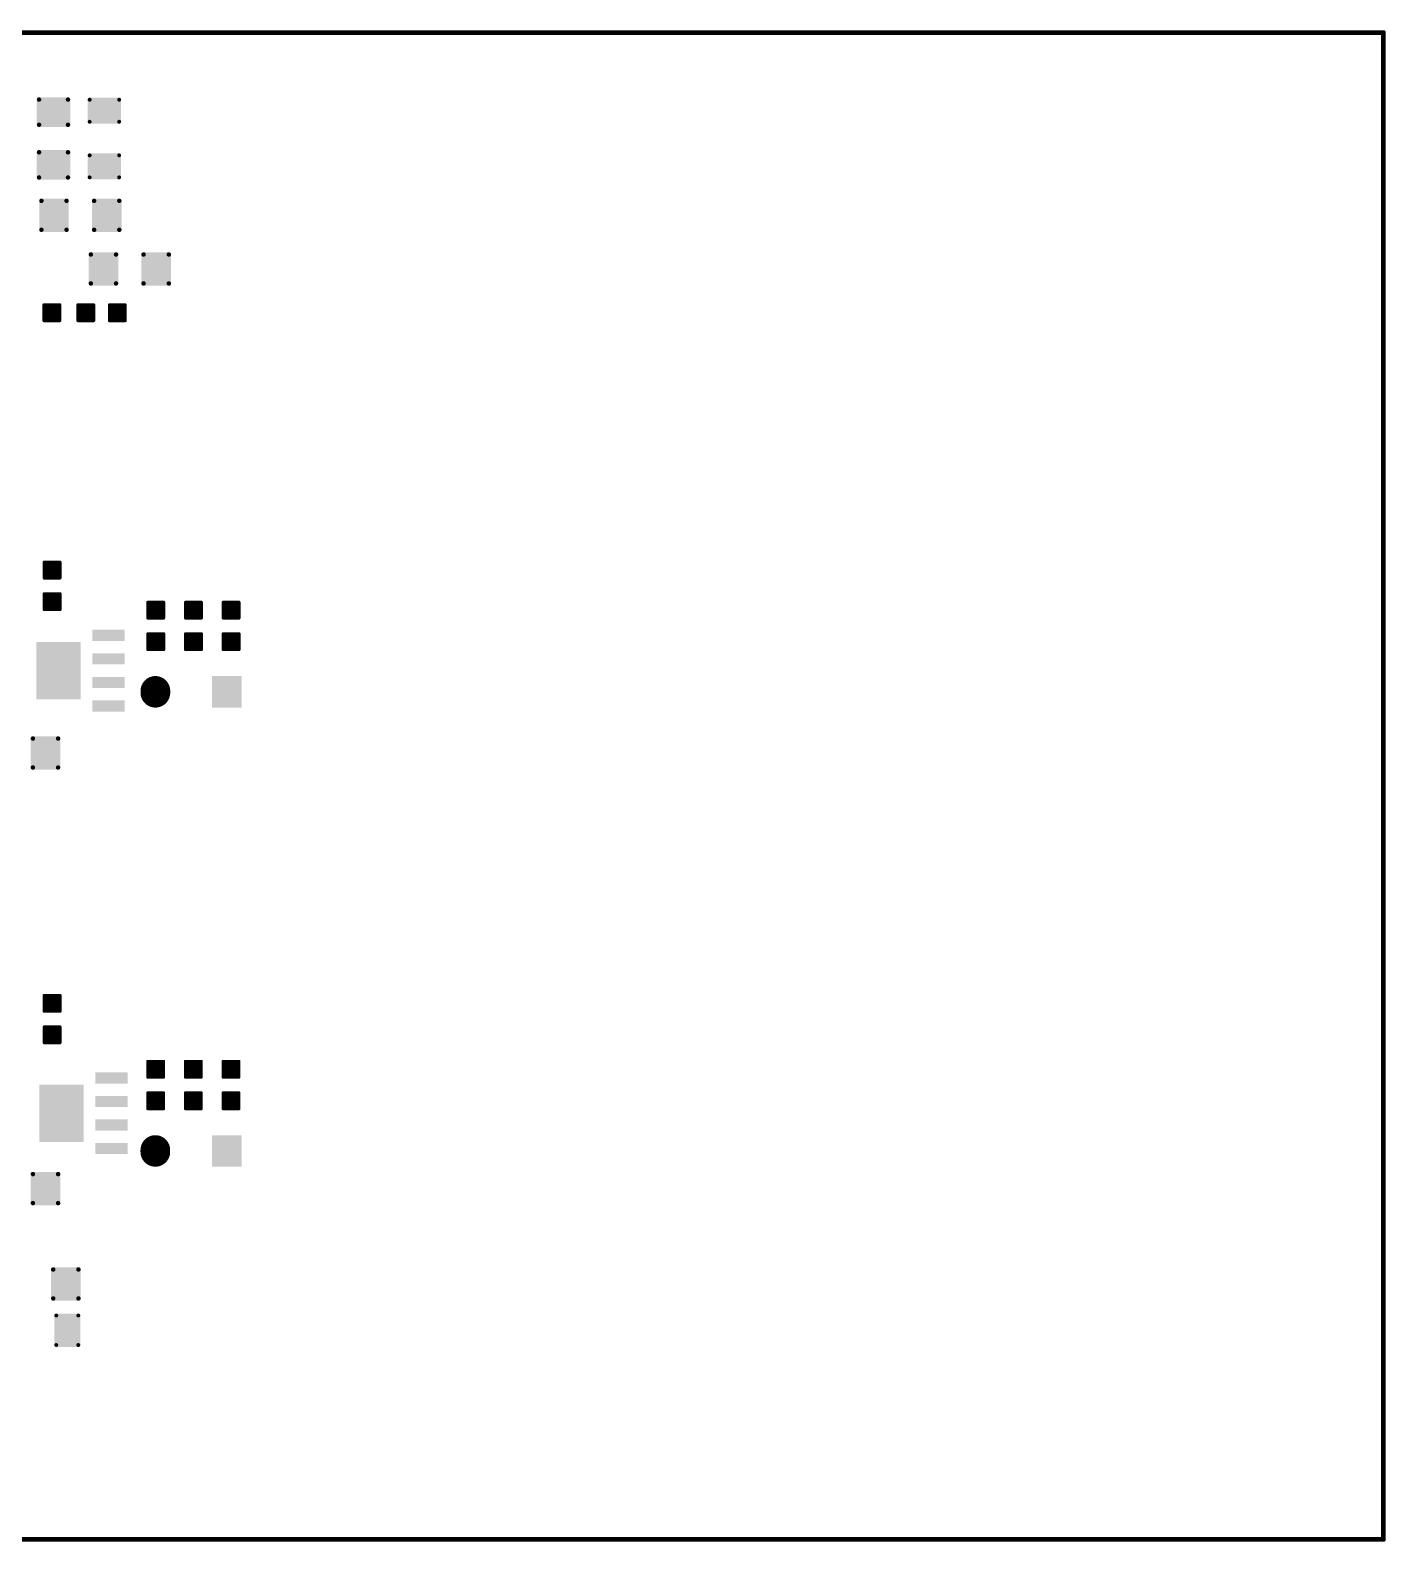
# Model space of a CAD drawing. Header units: millimetres. Extents: x 34 to 187, y 46 to 127.
# Drawn here: x 113.5 to 186.6, y 45.6 to 127.1 of the extents above; entities that cross this region are included whole.
import ezdxf

# ---------------------------------------------------------------- set-up
doc = ezdxf.new("R2010")
doc.units = ezdxf.units.MM
doc.layers.add('BottomPaste', color=16, linetype='Continuous')
doc.layers.add('KeepOutLayer', color=6, linetype='Continuous')

msp = doc.modelspace()

# ---------------------------------------------------------------- linework, layer by layer
at = {"layer": 'BottomPaste'}
for points, const_width in [([(113.916, 123.387, 1), (114.036, 123.387, 1)], 0.12), ([(115.479, 123.387, 1), (115.599, 123.387, 1)], 0.12), ([(116.653, 123.38, 1), (116.758, 123.38, 1)], 0.105), ([(118.243, 123.38, 1), (118.348, 123.38, 1)], 0.105), ([(113.916, 122.027, 1), (114.036, 122.027, 1)], 0.12), ([(115.479, 122.027, 1), (115.599, 122.027, 1)], 0.12), ([(116.653, 122.19, 1), (116.758, 122.19, 1)], 0.105), ([(118.243, 122.19, 1), (118.348, 122.19, 1)], 0.105), ([(113.916, 120.543, 1), (114.036, 120.543, 1)], 0.12), ([(115.479, 120.543, 1), (115.599, 120.543, 1)], 0.12), ([(116.653, 120.38, 1), (116.758, 120.38, 1)], 0.105), ([(118.243, 120.38, 1), (118.348, 120.38, 1)], 0.105), ([(113.916, 119.183, 1), (114.036, 119.183, 1)], 0.12), ([(115.479, 119.183, 1), (115.599, 119.183, 1)], 0.12), ([(116.653, 119.19, 1), (116.758, 119.19, 1)], 0.105), ([(118.243, 119.19, 1), (118.348, 119.19, 1)], 0.105), ([(114.043, 117.926, 1), (114.163, 117.926, 1)], 0.12), ([(115.403, 117.926, 1), (115.523, 117.926, 1)], 0.12), ([(116.887, 117.926, 1), (117.007, 117.926, 1)], 0.12), ([(118.247, 117.926, 1), (118.367, 117.926, 1)], 0.12), ([(114.043, 116.363, 1), (114.163, 116.363, 1)], 0.12), ([(115.403, 116.363, 1), (115.523, 116.363, 1)], 0.12), ([(116.887, 116.363, 1), (117.007, 116.363, 1)], 0.12), ([(118.247, 116.363, 1), (118.367, 116.363, 1)], 0.12), ([(116.71, 115.031, 1), (116.83, 115.031, 1)], 0.12), ([(118.07, 115.031, 1), (118.19, 115.031, 1)], 0.12), ([(119.554, 115.031, 1), (119.674, 115.031, 1)], 0.12), ([(120.914, 115.031, 1), (121.034, 115.031, 1)], 0.12), ([(116.71, 113.468, 1), (116.83, 113.468, 1)], 0.12), ([(118.07, 113.468, 1), (118.19, 113.468, 1)], 0.12), ([(119.554, 113.468, 1), (119.674, 113.468, 1)], 0.12), ([(120.914, 113.468, 1), (121.034, 113.468, 1)], 0.12), ([(114.198, 112.319, 1), (114.274, 112.319, 1)], 0.0762), ([(115.062, 112.319, 1), (115.138, 112.319, 1)], 0.0762), ([(116.028, 112.319, 1), (116.104, 112.319, 1)], 0.0762), ([(116.892, 112.319, 1), (116.968, 112.319, 1)], 0.0762), ([(117.728, 112.319, 1), (117.804, 112.319, 1)], 0.0762), ([(118.592, 112.319, 1), (118.668, 112.319, 1)], 0.0762), ([(114.198, 111.455, 1), (114.274, 111.455, 1)], 0.0762), ([(115.062, 111.455, 1), (115.138, 111.455, 1)], 0.0762), ([(116.028, 111.455, 1), (116.104, 111.455, 1)], 0.0762), ([(116.892, 111.455, 1), (116.968, 111.455, 1)], 0.0762), ([(117.728, 111.455, 1), (117.804, 111.455, 1)], 0.0762), ([(118.592, 111.455, 1), (118.668, 111.455, 1)], 0.0762), ([(114.211, 98.437, 1), (114.287, 98.437, 1)], 0.0762), ([(115.075, 98.437, 1), (115.151, 98.437, 1)], 0.0762), ([(114.211, 97.573, 1), (114.287, 97.573, 1)], 0.0762), ([(115.075, 97.573, 1), (115.151, 97.573, 1)], 0.0762), ([(114.211, 96.737, 1), (114.287, 96.737, 1)], 0.0762), ([(115.075, 96.737, 1), (115.151, 96.737, 1)], 0.0762), ([(119.803, 96.278, 1), (119.88, 96.278, 1)], 0.0762), ([(120.667, 96.278, 1), (120.743, 96.278, 1)], 0.0762), ([(121.835, 96.278, 1), (121.912, 96.278, 1)], 0.0762), ([(122.699, 96.278, 1), (122.775, 96.278, 1)], 0.0762), ([(123.867, 96.278, 1), (123.944, 96.278, 1)], 0.0762), ([(124.731, 96.278, 1), (124.807, 96.278, 1)], 0.0762), ([(114.211, 95.873, 1), (114.287, 95.873, 1)], 0.0762), ([(115.075, 95.873, 1), (115.151, 95.873, 1)], 0.0762), ([(119.803, 95.414, 1), (119.88, 95.414, 1)], 0.0762), ([(120.667, 95.414, 1), (120.743, 95.414, 1)], 0.0762), ([(121.835, 95.414, 1), (121.912, 95.414, 1)], 0.0762), ([(122.699, 95.414, 1), (122.775, 95.414, 1)], 0.0762), ([(123.867, 95.414, 1), (123.944, 95.414, 1)], 0.0762), ([(124.731, 95.414, 1), (124.807, 95.414, 1)], 0.0762), ([(119.803, 94.578, 1), (119.88, 94.578, 1)], 0.0762), ([(120.667, 94.578, 1), (120.743, 94.578, 1)], 0.0762), ([(121.835, 94.578, 1), (121.912, 94.578, 1)], 0.0762), ([(122.699, 94.578, 1), (122.775, 94.578, 1)], 0.0762), ([(123.867, 94.578, 1), (123.944, 94.578, 1)], 0.0762), ([(124.731, 94.578, 1), (124.807, 94.578, 1)], 0.0762), ([(119.803, 93.714, 1), (119.88, 93.714, 1)], 0.0762), ([(120.667, 93.714, 1), (120.743, 93.714, 1)], 0.0762), ([(121.835, 93.714, 1), (121.912, 93.714, 1)], 0.0762), ([(122.699, 93.714, 1), (122.775, 93.714, 1)], 0.0762), ([(123.867, 93.714, 1), (123.944, 93.714, 1)], 0.0762), ([(124.731, 93.714, 1), (124.807, 93.714, 1)], 0.0762), ([(119.853, 91.49, 1), (120.653, 91.49, 1)], 0.8), ([(119.853, 91.39, 1), (120.653, 91.39, 1)], 0.8), ([(113.585, 88.92, 1), (113.705, 88.92, 1)], 0.12), ([(114.945, 88.92, 1), (115.065, 88.92, 1)], 0.12), ([(113.585, 87.356, 1), (113.705, 87.356, 1)], 0.12), ([(114.945, 87.356, 1), (115.065, 87.356, 1)], 0.12), ([(114.211, 75.069, 1), (114.287, 75.069, 1)], 0.0762), ([(115.075, 75.069, 1), (115.151, 75.069, 1)], 0.0762), ([(114.211, 74.205, 1), (114.287, 74.205, 1)], 0.0762), ([(115.075, 74.205, 1), (115.151, 74.205, 1)], 0.0762), ([(114.211, 73.369, 1), (114.287, 73.369, 1)], 0.0762), ([(115.075, 73.369, 1), (115.151, 73.369, 1)], 0.0762), ([(114.211, 72.505, 1), (114.287, 72.505, 1)], 0.0762), ([(115.075, 72.505, 1), (115.151, 72.505, 1)], 0.0762), ([(119.799, 71.513, 1), (119.875, 71.513, 1)], 0.0762), ([(120.663, 71.513, 1), (120.739, 71.513, 1)], 0.0762), ([(121.831, 71.513, 1), (121.907, 71.513, 1)], 0.0762), ([(122.695, 71.513, 1), (122.771, 71.513, 1)], 0.0762), ([(123.863, 71.513, 1), (123.939, 71.513, 1)], 0.0762), ([(124.727, 71.513, 1), (124.803, 71.513, 1)], 0.0762), ([(119.799, 70.649, 1), (119.875, 70.649, 1)], 0.0762), ([(120.663, 70.649, 1), (120.739, 70.649, 1)], 0.0762), ([(121.831, 70.649, 1), (121.907, 70.649, 1)], 0.0762), ([(122.695, 70.649, 1), (122.771, 70.649, 1)], 0.0762), ([(123.863, 70.649, 1), (123.939, 70.649, 1)], 0.0762), ([(124.727, 70.649, 1), (124.803, 70.649, 1)], 0.0762), ([(119.799, 69.813, 1), (119.875, 69.813, 1)], 0.0762), ([(120.663, 69.813, 1), (120.739, 69.813, 1)], 0.0762), ([(121.831, 69.813, 1), (121.907, 69.813, 1)], 0.0762), ([(122.695, 69.813, 1), (122.771, 69.813, 1)], 0.0762), ([(123.863, 69.813, 1), (123.939, 69.813, 1)], 0.0762), ([(124.727, 69.813, 1), (124.803, 69.813, 1)], 0.0762), ([(119.799, 68.949, 1), (119.875, 68.949, 1)], 0.0762), ([(120.663, 68.949, 1), (120.739, 68.949, 1)], 0.0762), ([(121.831, 68.949, 1), (121.907, 68.949, 1)], 0.0762), ([(122.695, 68.949, 1), (122.771, 68.949, 1)], 0.0762), ([(123.863, 68.949, 1), (123.939, 68.949, 1)], 0.0762), ([(124.727, 68.949, 1), (124.803, 68.949, 1)], 0.0762), ([(119.849, 66.725, 1), (120.649, 66.725, 1)], 0.8), ([(119.849, 66.625, 1), (120.649, 66.625, 1)], 0.8), ([(113.585, 65.425, 1), (113.705, 65.425, 1)], 0.12), ([(114.945, 65.425, 1), (115.065, 65.425, 1)], 0.12), ([(113.585, 63.861, 1), (113.705, 63.861, 1)], 0.12), ([(114.945, 63.861, 1), (115.065, 63.861, 1)], 0.12), ([(114.682, 60.282, 1), (114.802, 60.282, 1)], 0.12), ([(116.042, 60.282, 1), (116.162, 60.282, 1)], 0.12), ([(114.682, 58.718, 1), (114.802, 58.718, 1)], 0.12), ([(116.042, 58.718, 1), (116.162, 58.718, 1)], 0.12), ([(114.853, 57.795, 1), (114.957, 57.795, 1)], 0.105), ([(116.043, 57.795, 1), (116.147, 57.795, 1)], 0.105), ([(114.853, 56.205, 1), (114.957, 56.205, 1)], 0.105), ([(116.043, 56.205, 1), (116.147, 56.205, 1)], 0.105)]:
    msp.add_lwpolyline(points, format="xyb", close=True, dxfattribs=dict(at, const_width=const_width))
at = {"layer": 'BottomPaste', "const_width": 1.6}
for points in [[(120.253, 91.49), (120.253, 91.39)], [(120.249, 66.725), (120.249, 66.625)]]:
    msp.add_lwpolyline(points, dxfattribs=at)
at = {"layer": 'BottomPaste'}
for points in [[(113.856, 123.387), (113.856, 122.027), (115.659, 123.387), (115.659, 122.027)], [(113.976, 123.507), (113.976, 121.907), (115.539, 123.507), (115.539, 121.907)], [(118.401, 122.19), (118.401, 123.38), (116.601, 122.19), (116.601, 123.38)], [(118.296, 122.085), (118.296, 123.485), (116.706, 122.085), (116.706, 123.485)], [(113.856, 120.543), (113.856, 119.183), (115.659, 120.543), (115.659, 119.183)], [(113.976, 120.663), (113.976, 119.062), (115.539, 120.663), (115.539, 119.062)], [(118.401, 119.19), (118.401, 120.38), (116.601, 119.19), (116.601, 120.38)], [(118.296, 119.085), (118.296, 120.485), (116.706, 119.085), (116.706, 120.485)], [(115.583, 117.926), (113.983, 117.926), (115.583, 116.363), (113.983, 116.363)], [(115.463, 118.046), (114.103, 118.046), (115.463, 116.243), (114.103, 116.243)], [(118.427, 117.926), (116.827, 117.926), (118.427, 116.363), (116.827, 116.363)], [(118.307, 118.046), (116.947, 118.046), (118.307, 116.243), (116.947, 116.243)], [(118.25, 115.031), (116.65, 115.031), (118.25, 113.468), (116.65, 113.468)], [(118.13, 115.151), (116.77, 115.151), (118.13, 113.348), (116.77, 113.348)], [(121.094, 115.031), (119.494, 115.031), (121.094, 113.468), (119.494, 113.468)], [(120.974, 115.151), (119.614, 115.151), (120.974, 113.348), (119.614, 113.348)], [(114.16, 112.319), (114.16, 111.455), (115.176, 112.319), (115.176, 111.455)], [(114.236, 112.395), (114.236, 111.379), (115.1, 112.395), (115.1, 111.379)], [(117.006, 111.455), (117.006, 112.319), (115.99, 111.455), (115.99, 112.319)], [(116.93, 111.379), (116.93, 112.395), (116.066, 111.379), (116.066, 112.395)], [(118.706, 111.455), (118.706, 112.319), (117.69, 111.455), (117.69, 112.319)], [(118.63, 111.379), (118.63, 112.395), (117.766, 111.379), (117.766, 112.395)], [(115.189, 98.437), (114.173, 98.437), (115.189, 97.573), (114.173, 97.573)], [(115.113, 98.513), (114.249, 98.513), (115.113, 97.497), (114.249, 97.497)], [(115.189, 96.737), (114.173, 96.737), (115.189, 95.873), (114.173, 95.873)], [(115.113, 96.813), (114.249, 96.813), (115.113, 95.797), (114.249, 95.797)], [(119.765, 95.414), (120.781, 95.414), (119.765, 96.278), (120.781, 96.278)], [(119.841, 95.338), (120.705, 95.338), (119.841, 96.354), (120.705, 96.354)], [(121.797, 95.414), (122.813, 95.414), (121.797, 96.278), (122.813, 96.278)], [(121.873, 95.338), (122.737, 95.338), (121.873, 96.354), (122.737, 96.354)], [(124.845, 96.278), (123.829, 96.278), (124.845, 95.414), (123.829, 95.414)], [(124.769, 96.354), (123.905, 96.354), (124.769, 95.338), (123.905, 95.338)], [(116.849, 94.788), (116.849, 94.188), (118.599, 94.788), (118.599, 94.188)], [(119.841, 93.638), (120.705, 93.638), (119.841, 94.654), (120.705, 94.654)], [(121.873, 93.638), (122.737, 93.638), (121.873, 94.654), (122.737, 94.654)], [(124.769, 94.654), (123.905, 94.654), (124.769, 93.638), (123.905, 93.638)], [(113.824, 94.133), (113.824, 91.033), (116.224, 94.133), (116.224, 91.033)], [(119.765, 93.714), (120.781, 93.714), (119.765, 94.578), (120.781, 94.578)], [(121.797, 93.714), (122.813, 93.714), (121.797, 94.578), (122.813, 94.578)], [(124.845, 94.578), (123.829, 94.578), (124.845, 93.714), (123.829, 93.714)], [(116.849, 93.518), (116.849, 92.918), (118.599, 93.518), (118.599, 92.918)], [(116.849, 92.248), (116.849, 91.648), (118.599, 92.248), (118.599, 91.648)], [(124.903, 90.59), (124.903, 92.29), (123.303, 90.59), (123.303, 92.29)], [(116.849, 90.978), (116.849, 90.378), (118.599, 90.978), (118.599, 90.378)], [(113.525, 87.356), (115.126, 87.356), (113.525, 88.92), (115.126, 88.92)], [(113.645, 87.236), (115.005, 87.236), (113.645, 89.04), (115.005, 89.04)], [(115.189, 75.069), (114.173, 75.069), (115.189, 74.205), (114.173, 74.205)], [(115.113, 75.145), (114.249, 75.145), (115.113, 74.129), (114.249, 74.129)], [(115.113, 73.445), (114.249, 73.445), (115.113, 72.429), (114.249, 72.429)], [(115.189, 73.369), (114.173, 73.369), (115.189, 72.505), (114.173, 72.505)], [(119.761, 70.649), (120.777, 70.649), (119.761, 71.513), (120.777, 71.513)], [(119.837, 70.573), (120.701, 70.573), (119.837, 71.589), (120.701, 71.589)], [(121.793, 70.649), (122.809, 70.649), (121.793, 71.513), (122.809, 71.513)], [(121.869, 70.573), (122.733, 70.573), (121.869, 71.589), (122.733, 71.589)], [(124.841, 71.513), (123.825, 71.513), (124.841, 70.649), (123.825, 70.649)], [(124.765, 71.589), (123.901, 71.589), (124.765, 70.573), (123.901, 70.573)], [(113.989, 70.257), (113.989, 67.157), (116.389, 70.257), (116.389, 67.157)], [(117.014, 70.912), (117.014, 70.312), (118.764, 70.912), (118.764, 70.312)], [(117.014, 69.642), (117.014, 69.042), (118.764, 69.642), (118.764, 69.042)], [(119.761, 68.949), (120.777, 68.949), (119.761, 69.813), (120.777, 69.813)], [(119.837, 68.873), (120.701, 68.873), (119.837, 69.889), (120.701, 69.889)], [(121.793, 68.949), (122.809, 68.949), (121.793, 69.813), (122.809, 69.813)], [(121.869, 68.873), (122.733, 68.873), (121.869, 69.889), (122.733, 69.889)], [(124.841, 69.813), (123.825, 69.813), (124.841, 68.949), (123.825, 68.949)], [(124.765, 69.889), (123.901, 69.889), (124.765, 68.873), (123.901, 68.873)], [(117.014, 68.372), (117.014, 67.772), (118.764, 68.372), (118.764, 67.772)], [(117.014, 67.102), (117.014, 66.502), (118.764, 67.102), (118.764, 66.502)], [(124.899, 65.825), (124.899, 67.525), (123.299, 65.825), (123.299, 67.525)], [(113.525, 63.861), (115.126, 63.861), (113.525, 65.425), (115.126, 65.425)], [(113.645, 63.741), (115.005, 63.741), (113.645, 65.545), (115.005, 65.545)], [(116.102, 60.402), (114.742, 60.402), (116.102, 58.598), (114.742, 58.598)], [(116.223, 60.282), (114.622, 60.282), (116.223, 58.718), (114.622, 58.718)], [(114.905, 56.1), (116.095, 56.1), (114.905, 57.9), (116.095, 57.9)], [(114.8, 56.205), (116.2, 56.205), (114.8, 57.795), (116.2, 57.795)]]:
    msp.add_solid(points, dxfattribs=at)
at = {"layer": 'KeepOutLayer', "const_width": 0.254}
for points in [[(34.29, 127), (186.5, 127)], [(186.5, 45.72), (186.5, 127)], [(34.29, 45.72), (186.5, 45.72)]]:
    msp.add_lwpolyline(points, dxfattribs=at)
at = {"layer": 'KeepOutLayer', "const_width": 0.127}
for points in [[(186.437, 127, 1), (186.564, 127, 1)], [(186.437, 127, 1), (186.564, 127, 1)], [(186.437, 45.72, 1), (186.564, 45.72, 1)], [(186.437, 45.72, 1), (186.564, 45.72, 1)]]:
    msp.add_lwpolyline(points, format="xyb", close=True, dxfattribs=at)

doc.saveas('drawing.dxf')
